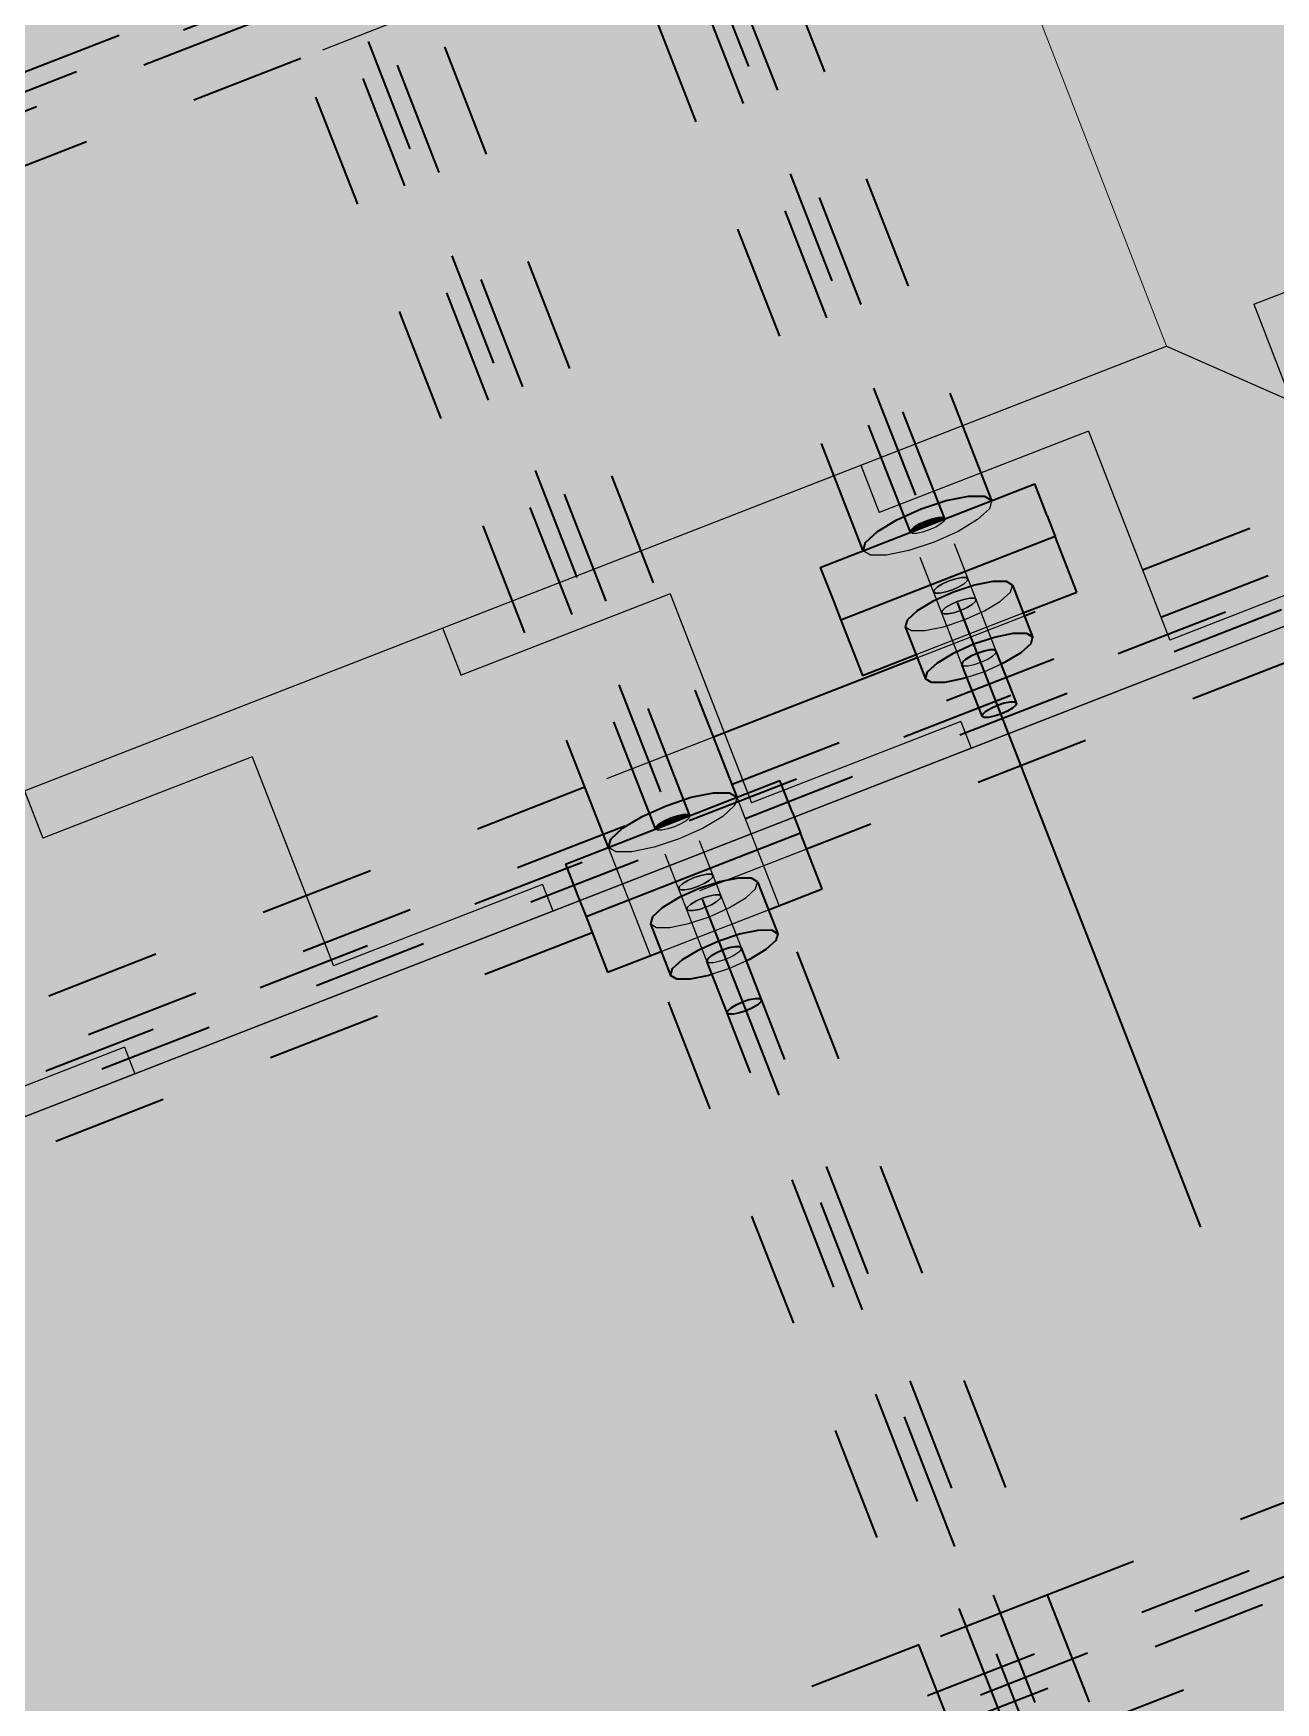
# Model space of a CAD drawing. Header units: metres. Extents: x 2688466 to 2688595, y 1221626 to 1221756.
# Drawn here: x 2688501.918 to 2688502.998, y 1221705.583 to 1221707.034 of the extents above; entities that cross this region are included whole.
import ezdxf

# ---------------------------------------------------------------- set-up
doc = ezdxf.new("R2010")
doc.units = ezdxf.units.M
doc.linetypes.add('AUSGEZOGEN', pattern=[0])
doc.linetypes.add('VERDECKT2_S2', pattern=[0.15, 0.1, -0.05])
for name, color, linetype, lineweight in [('Beton Ansicht', 7, 'AUSGEZOGEN', 35), ('Schnittbeschriftung', 7, 'AUSGEZOGEN', 50), ('Standard', 7, 'AUSGEZOGEN', 13)]:
    doc.layers.add(name, color=color, linetype=linetype, lineweight=lineweight)

msp = doc.modelspace()

# ---------------------------------------------------------------- hatches: boundary and pattern name
at = {"layer": 'Beton Ansicht', "linetype": 'AUSGEZOGEN', "lineweight": 13, "true_color": 0xc86432, "transparency": 33554687}
for points in [[(2688502.7994, 1221706.6143), (2688502.7885, 1221706.6421), (2688502.6022, 1221706.5695), (2688502.613, 1221706.5417)], [(2688502.613, 1221706.5417), (2688502.62, 1221706.5237), (2688502.8064, 1221706.5963), (2688502.7994, 1221706.6143)], [(2688502.62, 1221706.5237), (2688502.6388, 1221706.4754), (2688502.6854, 1221706.4936), (2688502.676, 1221706.5177), (2688502.6778, 1221706.5237), (2688502.6863, 1221706.5316), (2688502.7004, 1221706.5401), (2688502.7179, 1221706.5479), (2688502.7361, 1221706.5539), (2688502.7522, 1221706.5572), (2688502.7639, 1221706.5572), (2688502.7692, 1221706.554), (2688502.7786, 1221706.5299), (2688502.8252, 1221706.548), (2688502.8064, 1221706.5963)], [(2688502.5779, 1221706.3563), (2688502.5671, 1221706.3842), (2688502.3807, 1221706.3116), (2688502.3915, 1221706.2837)], [(2688502.3915, 1221706.2837), (2688502.3986, 1221706.2657), (2688502.5849, 1221706.3383), (2688502.5779, 1221706.3563)], [(2688502.3986, 1221706.2657), (2688502.4173, 1221706.2175), (2688502.4639, 1221706.2356), (2688502.4545, 1221706.2597), (2688502.4563, 1221706.2657), (2688502.4649, 1221706.2736), (2688502.479, 1221706.2821), (2688502.4964, 1221706.29), (2688502.5146, 1221706.296), (2688502.5308, 1221706.2993), (2688502.5424, 1221706.2993), (2688502.5477, 1221706.296), (2688502.5571, 1221706.2719), (2688502.6037, 1221706.2901), (2688502.5849, 1221706.3383)]]:
    msp.add_hatch(color=32, dxfattribs=at).paths.add_polyline_path(points)
at = {"layer": 'Beton Ansicht', "linetype": 'AUSGEZOGEN', "lineweight": 13, "transparency": 33554687}
for points in [[(2688502.7048, 1221706.6127), (2688502.6997, 1221706.6116), (2688502.7011, 1221706.608), (2688502.7059, 1221706.6099)], [(2688502.7086, 1221706.6127), (2688502.7048, 1221706.6127), (2688502.7059, 1221706.6099), (2688502.7091, 1221706.6112)], [(2688502.7103, 1221706.6116), (2688502.7086, 1221706.6127), (2688502.7091, 1221706.6112)], [(2688502.681, 1221706.6019), (2688502.6805, 1221706.6), (2688502.6816, 1221706.6005)], [(2688502.6838, 1221706.6044), (2688502.681, 1221706.6019), (2688502.6816, 1221706.6005), (2688502.6848, 1221706.6017)], [(2688502.6883, 1221706.6072), (2688502.6838, 1221706.6044), (2688502.6848, 1221706.6017), (2688502.6897, 1221706.6036)], [(2688502.6939, 1221706.6097), (2688502.6883, 1221706.6072), (2688502.6897, 1221706.6036), (2688502.6954, 1221706.6058)], [(2688502.6997, 1221706.6116), (2688502.6939, 1221706.6097), (2688502.6954, 1221706.6058), (2688502.7011, 1221706.608)], [(2688502.7536, 1221706.5089), (2688502.7698, 1221706.5122), (2688502.7522, 1221706.5572), (2688502.7361, 1221706.5539)], [(2688502.7698, 1221706.5122), (2688502.7814, 1221706.5122), (2688502.7639, 1221706.5572), (2688502.7522, 1221706.5572)], [(2688502.7814, 1221706.5122), (2688502.7867, 1221706.509), (2688502.7692, 1221706.554), (2688502.7639, 1221706.5572)], [(2688502.7039, 1221706.4865), (2688502.718, 1221706.495), (2688502.7004, 1221706.5401), (2688502.6863, 1221706.5316)], [(2688502.718, 1221706.495), (2688502.7354, 1221706.5029), (2688502.7179, 1221706.5479), (2688502.7004, 1221706.5401)], [(2688502.7354, 1221706.5029), (2688502.7536, 1221706.5089), (2688502.7361, 1221706.5539), (2688502.7179, 1221706.5479)], [(2688502.6953, 1221706.4787), (2688502.7039, 1221706.4865), (2688502.6863, 1221706.5316), (2688502.6778, 1221706.5237)], [(2688502.6935, 1221706.4727), (2688502.6953, 1221706.4787), (2688502.6778, 1221706.5237), (2688502.676, 1221706.5177)], [(2688502.7623, 1221706.4867), (2688502.7764, 1221706.4952), (2688502.785, 1221706.503), (2688502.7867, 1221706.509), (2688502.7814, 1221706.5122), (2688502.7698, 1221706.5122), (2688502.7536, 1221706.5089), (2688502.7354, 1221706.5029), (2688502.718, 1221706.495), (2688502.7039, 1221706.4865), (2688502.6953, 1221706.4787), (2688502.6935, 1221706.4727), (2688502.6989, 1221706.4695), (2688502.7105, 1221706.4695), (2688502.7266, 1221706.4728), (2688502.7296, 1221706.4738), (2688502.7252, 1221706.485), (2688502.7258, 1221706.487), (2688502.7285, 1221706.4895), (2688502.733, 1221706.4922), (2688502.7386, 1221706.4947), (2688502.7445, 1221706.4966), (2688502.7496, 1221706.4977), (2688502.7533, 1221706.4977), (2688502.755, 1221706.4967), (2688502.7594, 1221706.4854)], [(2688502.7562, 1221706.4497), (2688502.762, 1221706.4516), (2688502.7445, 1221706.4966), (2688502.7386, 1221706.4947)], [(2688502.762, 1221706.4516), (2688502.7671, 1221706.4527), (2688502.7496, 1221706.4977), (2688502.7445, 1221706.4966)], [(2688502.7671, 1221706.4527), (2688502.7709, 1221706.4527), (2688502.7533, 1221706.4977), (2688502.7496, 1221706.4977)], [(2688502.7709, 1221706.4527), (2688502.7726, 1221706.4517), (2688502.755, 1221706.4967), (2688502.7533, 1221706.4977)], [(2688502.7428, 1221706.44), (2688502.7433, 1221706.442), (2688502.7258, 1221706.487), (2688502.7252, 1221706.485)], [(2688502.7433, 1221706.442), (2688502.7461, 1221706.4445), (2688502.7285, 1221706.4895), (2688502.7258, 1221706.487)], [(2688502.7461, 1221706.4445), (2688502.7506, 1221706.4472), (2688502.733, 1221706.4922), (2688502.7285, 1221706.4895)], [(2688502.7506, 1221706.4472), (2688502.7562, 1221706.4497), (2688502.7386, 1221706.4947), (2688502.733, 1221706.4922)], [(2688502.7693, 1221706.4472), (2688502.772, 1221706.4497), (2688502.7726, 1221706.4517), (2688502.7709, 1221706.4527), (2688502.7671, 1221706.4527), (2688502.762, 1221706.4516), (2688502.7562, 1221706.4497), (2688502.7506, 1221706.4472), (2688502.7461, 1221706.4445), (2688502.7433, 1221706.442), (2688502.7428, 1221706.44), (2688502.7445, 1221706.439), (2688502.7482, 1221706.439), (2688502.7533, 1221706.4401), (2688502.7592, 1221706.442), (2688502.7648, 1221706.4445)], [(2688502.4724, 1221706.3517), (2688502.4668, 1221706.3492), (2688502.4682, 1221706.3456), (2688502.4739, 1221706.3479)], [(2688502.4782, 1221706.3536), (2688502.4724, 1221706.3517), (2688502.4739, 1221706.3479), (2688502.4796, 1221706.3501)], [(2688502.4834, 1221706.3547), (2688502.4782, 1221706.3536), (2688502.4796, 1221706.3501), (2688502.4844, 1221706.352)], [(2688502.4871, 1221706.3547), (2688502.4834, 1221706.3547), (2688502.4844, 1221706.352), (2688502.4877, 1221706.3532)], [(2688502.4888, 1221706.3537), (2688502.4871, 1221706.3547), (2688502.4877, 1221706.3532)], [(2688502.4595, 1221706.344), (2688502.459, 1221706.3421), (2688502.4601, 1221706.3425)], [(2688502.4623, 1221706.3465), (2688502.4595, 1221706.344), (2688502.4601, 1221706.3425), (2688502.4633, 1221706.3438)], [(2688502.4668, 1221706.3492), (2688502.4623, 1221706.3465), (2688502.4633, 1221706.3438), (2688502.4682, 1221706.3456)], [(2688502.514, 1221706.2449), (2688502.5321, 1221706.251), (2688502.5146, 1221706.296), (2688502.4964, 1221706.29)], [(2688502.5321, 1221706.251), (2688502.5483, 1221706.2542), (2688502.5308, 1221706.2993), (2688502.5146, 1221706.296)], [(2688502.5483, 1221706.2542), (2688502.5599, 1221706.2543), (2688502.5424, 1221706.2993), (2688502.5308, 1221706.2993)], [(2688502.5599, 1221706.2543), (2688502.5652, 1221706.251), (2688502.5477, 1221706.296), (2688502.5424, 1221706.2993)], [(2688502.4824, 1221706.2286), (2688502.4965, 1221706.2371), (2688502.479, 1221706.2821), (2688502.4649, 1221706.2736)], [(2688502.4965, 1221706.2371), (2688502.514, 1221706.2449), (2688502.4964, 1221706.29), (2688502.479, 1221706.2821)], [(2688502.4721, 1221706.2147), (2688502.4738, 1221706.2207), (2688502.4563, 1221706.2657), (2688502.4545, 1221706.2597)], [(2688502.4738, 1221706.2207), (2688502.4824, 1221706.2286), (2688502.4649, 1221706.2736), (2688502.4563, 1221706.2657)], [(2688502.5408, 1221706.2287), (2688502.5549, 1221706.2372), (2688502.5635, 1221706.245), (2688502.5652, 1221706.251), (2688502.5599, 1221706.2543), (2688502.5483, 1221706.2542), (2688502.5321, 1221706.251), (2688502.514, 1221706.2449), (2688502.4965, 1221706.2371), (2688502.4824, 1221706.2286), (2688502.4738, 1221706.2207), (2688502.4721, 1221706.2147), (2688502.4774, 1221706.2115), (2688502.489, 1221706.2115), (2688502.5052, 1221706.2148), (2688502.5081, 1221706.2158), (2688502.5037, 1221706.2271), (2688502.5043, 1221706.229), (2688502.507, 1221706.2315), (2688502.5116, 1221706.2342), (2688502.5172, 1221706.2367), (2688502.523, 1221706.2387), (2688502.5281, 1221706.2397), (2688502.5319, 1221706.2397), (2688502.5336, 1221706.2387), (2688502.538, 1221706.2274)], [(2688502.5291, 1221706.1892), (2688502.5347, 1221706.1917), (2688502.5172, 1221706.2367), (2688502.5116, 1221706.2342)], [(2688502.5347, 1221706.1917), (2688502.5405, 1221706.1937), (2688502.523, 1221706.2387), (2688502.5172, 1221706.2367)], [(2688502.5405, 1221706.1937), (2688502.5457, 1221706.1947), (2688502.5281, 1221706.2397), (2688502.523, 1221706.2387)], [(2688502.5457, 1221706.1947), (2688502.5494, 1221706.1947), (2688502.5319, 1221706.2397), (2688502.5281, 1221706.2397)], [(2688502.5494, 1221706.1947), (2688502.5511, 1221706.1937), (2688502.5336, 1221706.2387), (2688502.5319, 1221706.2397)], [(2688502.5213, 1221706.1821), (2688502.5218, 1221706.184), (2688502.5043, 1221706.229), (2688502.5037, 1221706.2271)], [(2688502.5218, 1221706.184), (2688502.5246, 1221706.1865), (2688502.507, 1221706.2315), (2688502.5043, 1221706.229)], [(2688502.5246, 1221706.1865), (2688502.5291, 1221706.1892), (2688502.5116, 1221706.2342), (2688502.507, 1221706.2315)], [(2688502.5478, 1221706.1893), (2688502.5505, 1221706.1918), (2688502.5511, 1221706.1937), (2688502.5494, 1221706.1947), (2688502.5457, 1221706.1947), (2688502.5405, 1221706.1937), (2688502.5347, 1221706.1917), (2688502.5291, 1221706.1892), (2688502.5246, 1221706.1865), (2688502.5218, 1221706.184), (2688502.5213, 1221706.1821), (2688502.523, 1221706.181), (2688502.5267, 1221706.1811), (2688502.5319, 1221706.1821), (2688502.5377, 1221706.184), (2688502.5433, 1221706.1865)]]:
    msp.add_hatch(color=5, dxfattribs=at).paths.add_polyline_path(points)
at = {"layer": 'Standard', "linetype": 'AUSGEZOGEN', "lineweight": 13, "transparency": 33554559}
h = msp.add_hatch(color=7, dxfattribs=at)
h.set_gradient(color1=(199, 199, 199), color2=(199, 199, 199), one_color=1)
h.paths.add_polyline_path([(2688498.9716, 1221702.9406), (2688501.4559, 1221703.9081), (2688500.6814, 1221705.8966), (2688502.9031, 1221706.7619), (2688501.5163, 1221710.3384), (2688496.8051, 1221708.5036)], flags=0)
h = msp.add_hatch(color=7, dxfattribs=at)
h.set_gradient(color1=(140, 255, 140), color2=(140, 255, 140), one_color=1)
h.paths.add_polyline_path([(2688502.9031, 1221706.7619), (2688503.2446, 1221706.6115), (2688503.9207, 1221704.868), (2688504.283, 1221705.0092), (2688502.4685, 1221709.6683), (2688501.5163, 1221710.3383)], flags=0)
at = {"layer": 'Standard', "linetype": 'AUSGEZOGEN', "lineweight": 25, "transparency": 33554687}
h = msp.add_hatch(dxfattribs=at)
h.set_pattern_fill('MUSTER', scale=0.4875, angle=291.19, style=0, pattern_type=2)
h.set_pattern_definition([(291.19, (2688529.3055, 1221730.59835), (0.630751, -0.278326), [0.4875, -0.4875]), (21.19, (2688529.3055, 1221730.59835), (0.278326, 0.630751), [0.4875, -0.4875])])
h.paths.add_polyline_path([(2688504.283, 1221705.0092), (2688502.4685, 1221709.6683), (2688501.5163, 1221710.3383), (2688502.9031, 1221706.7619), (2688503.2446, 1221706.6115), (2688503.9209, 1221704.8681)], flags=0)
at = {"layer": 'Standard', "linetype": 'AUSGEZOGEN', "lineweight": 13, "transparency": 33554559}
h = msp.add_hatch(color=7, dxfattribs=at)
h.set_gradient(color1=(140, 255, 140), color2=(140, 255, 140), one_color=1)
h.paths.add_polyline_path([(2688500.6814, 1221705.8966), (2688501.0233, 1221705.7464), (2688503.2446, 1221706.6115), (2688502.9031, 1221706.7619)], flags=0)
at = {"layer": 'Standard', "linetype": 'AUSGEZOGEN', "lineweight": 25, "transparency": 33554687}
h = msp.add_hatch(dxfattribs=at)
h.set_pattern_fill('MUSTER', scale=0.195, angle=201.28, style=0, pattern_type=2)
h.set_pattern_definition([(201.28, (2688527.82213, 1221730.65005), (-0.1109339, -0.2524751), [0.195, -0.195]), (291.28, (2688527.82213, 1221730.65005), (0.2524751, -0.1109339), [0.195, -0.195])])
h.paths.add_polyline_path([(2688501.0233, 1221705.7464), (2688503.2446, 1221706.6115), (2688502.9031, 1221706.7619), (2688500.6814, 1221705.8966)], flags=0)
at = {"layer": 'Standard', "linetype": 'AUSGEZOGEN', "lineweight": 13, "transparency": 33554559}
h = msp.add_hatch(color=7, dxfattribs=at)
h.set_gradient(color1=(199, 199, 199), color2=(199, 199, 199), one_color=1)
h.paths.add_polyline_path([(2688501.7019, 1221704.0039), (2688503.9209, 1221704.8681), (2688503.2446, 1221706.6115), (2688501.0233, 1221705.7464)], flags=0)

# ---------------------------------------------------------------- linework, layer by layer
at = {"layer": 'Beton Ansicht', "linetype": 'VERDECKT2_S2', "lineweight": 35, "transparency": 33554687}
for p, q in [((2688502.7577, 1221706.4458), (2688501.2876, 1221710.2206)), ((2688502.7103, 1221706.6116), (2688501.3081, 1221710.2119)), ((2688502.6805, 1221706.6), (2688501.2783, 1221710.2003)), ((2688502.5362, 1221706.1879), (2688501.0661, 1221709.9626)), ((2688502.4888, 1221706.3537), (2688501.0866, 1221709.954)), ((2688502.459, 1221706.3421), (2688501.0568, 1221709.9424)), ((2688502.7513, 1221706.6276), (2688502.2519, 1221707.9098)), ((2688502.6395, 1221706.584), (2688502.1401, 1221707.8662)), ((2688502.5298, 1221706.3696), (2688501.9724, 1221707.8009)), ((2688502.418, 1221706.3261), (2688501.8605, 1221707.7574)), ((2688503.0739, 1221707.4358), (2688496.6887, 1221704.949)), ((2688503.0394, 1221707.4052), (2688496.7225, 1221704.945)), ((2688502.9247, 1221707.3948), (2688496.7109, 1221704.9748)), ((2688502.1509, 1221707.0119), (2688501.5172, 1221706.7651)), ((2688503.5133, 1221706.7484), (2688496.886, 1221704.1674)), ((2688503.3481, 1221706.7484), (2688502.7797, 1221706.5271)), ((2688503.3641, 1221706.7074), (2688496.9082, 1221704.1931)), ((2688503.3757, 1221706.6776), (2688496.9198, 1221704.1633)), ((2688503.3917, 1221706.6366), (2688502.5903, 1221706.3245)), ((2688502.3976, 1221706.3783), (2688501.764, 1221706.1315)), ((2688502.9812, 1221705.2104), (2688502.5664, 1221706.2755)), ((2688502.4039, 1221706.2519), (2688501.8076, 1221706.0197)), ((2688502.8694, 1221705.1669), (2688502.4546, 1221706.232)), ((2688503.2245, 1221704.4645), (2688502.5511, 1221706.1937)), ((2688503.1947, 1221704.4529), (2688502.5213, 1221706.1821)), ((2688502.7115, 1221705.7378), (2688502.5362, 1221706.1879)), ((2688503.9066, 1221706.0602), (2688501.393, 1221705.0812)), ((2688503.9527, 1221706.061), (2688501.8023, 1221705.2235)), ((2688503.9182, 1221706.0304), (2688501.4046, 1221705.0514)), ((2688503.4334, 1221705.9231), (2688502.7998, 1221705.6764)), ((2688503.477, 1221705.8113), (2688502.8433, 1221705.5645)), ((2688503.2272, 1221704.4137), (2688502.7115, 1221705.7378)), ((2688502.7998, 1221705.6764), (2688502.688, 1221705.6328)), ((2688502.688, 1221705.6328), (2688502.0543, 1221705.386))]:
    msp.add_line(p, q, dxfattribs=at)
at = {"layer": 'Beton Ansicht', "linetype": 'VERDECKT2_S2', "lineweight": 25, "transparency": 33554687}
for p, q in [((2688502.2627, 1221707.0555), (2688502.1509, 1221707.0119)), ((2688502.7513, 1221706.6276), (2688502.7492, 1221706.6204)), ((2688502.7492, 1221706.6204), (2688502.7389, 1221706.611)), ((2688502.6822, 1221706.599), (2688502.6805, 1221706.6)), ((2688502.7252, 1221706.485), (2688502.6805, 1221706.6)), ((2688502.6859, 1221706.599), (2688502.6822, 1221706.599)), ((2688502.691, 1221706.6), (2688502.6859, 1221706.599)), ((2688502.6969, 1221706.602), (2688502.691, 1221706.6)), ((2688502.7025, 1221706.6045), (2688502.6969, 1221706.602)), ((2688502.722, 1221706.6008), (2688502.701, 1221706.5914)), ((2688502.707, 1221706.6072), (2688502.7025, 1221706.6045)), ((2688502.7097, 1221706.6097), (2688502.707, 1221706.6072)), ((2688502.7103, 1221706.6116), (2688502.7097, 1221706.6097)), ((2688502.755, 1221706.4967), (2688502.7103, 1221706.6116)), ((2688502.7389, 1221706.611), (2688502.722, 1221706.6008)), ((2688502.6459, 1221706.5802), (2688502.6395, 1221706.584)), ((2688502.6792, 1221706.5841), (2688502.6598, 1221706.5802)), ((2688502.701, 1221706.5914), (2688502.6792, 1221706.5841)), ((2688502.6598, 1221706.5802), (2688502.6459, 1221706.5802)), ((2688502.7085, 1221706.5552), (2688502.704, 1221706.5525)), ((2688502.704, 1221706.5525), (2688502.7085, 1221706.5552)), ((2688502.7141, 1221706.5577), (2688502.7085, 1221706.5552)), ((2688502.7085, 1221706.5552), (2688502.7141, 1221706.5577)), ((2688502.7199, 1221706.5596), (2688502.7141, 1221706.5577)), ((2688502.7141, 1221706.5577), (2688502.7199, 1221706.5596)), ((2688502.7251, 1221706.5607), (2688502.7199, 1221706.5596)), ((2688502.7199, 1221706.5596), (2688502.7251, 1221706.5607)), ((2688502.7227, 1221706.5525), (2688502.7272, 1221706.5552)), ((2688502.7272, 1221706.5552), (2688502.7227, 1221706.5525)), ((2688502.7288, 1221706.5607), (2688502.7251, 1221706.5607)), ((2688502.7251, 1221706.5607), (2688502.7288, 1221706.5607)), ((2688502.7272, 1221706.5552), (2688502.7299, 1221706.5577)), ((2688502.7299, 1221706.5577), (2688502.7272, 1221706.5552)), ((2688502.7305, 1221706.5597), (2688502.7288, 1221706.5607)), ((2688502.7288, 1221706.5607), (2688502.7305, 1221706.5597)), ((2688502.7299, 1221706.5577), (2688502.7305, 1221706.5597)), ((2688502.7305, 1221706.5597), (2688502.7299, 1221706.5577)), ((2688502.7013, 1221706.55), (2688502.7007, 1221706.5481)), ((2688502.7007, 1221706.5481), (2688502.7013, 1221706.55)), ((2688502.7007, 1221706.5481), (2688502.7024, 1221706.547)), ((2688502.7024, 1221706.547), (2688502.7007, 1221706.5481)), ((2688502.704, 1221706.5525), (2688502.7013, 1221706.55)), ((2688502.7013, 1221706.55), (2688502.704, 1221706.5525)), ((2688502.7024, 1221706.547), (2688502.7061, 1221706.547)), ((2688502.7061, 1221706.547), (2688502.7024, 1221706.547)), ((2688502.7061, 1221706.547), (2688502.7113, 1221706.5481)), ((2688502.7113, 1221706.5481), (2688502.7061, 1221706.547)), ((2688502.7113, 1221706.5481), (2688502.7171, 1221706.55)), ((2688502.7171, 1221706.55), (2688502.7113, 1221706.5481)), ((2688502.7171, 1221706.55), (2688502.7227, 1221706.5525)), ((2688502.7227, 1221706.5525), (2688502.7171, 1221706.55)), ((2688502.7211, 1221706.5397), (2688502.7269, 1221706.5416)), ((2688502.7269, 1221706.5416), (2688502.7211, 1221706.5397)), ((2688502.7269, 1221706.5416), (2688502.7321, 1221706.5427)), ((2688502.7321, 1221706.5427), (2688502.7269, 1221706.5416)), ((2688502.7321, 1221706.5427), (2688502.7358, 1221706.5427)), ((2688502.7358, 1221706.5427), (2688502.7321, 1221706.5427)), ((2688502.7358, 1221706.5427), (2688502.7375, 1221706.5417)), ((2688502.7375, 1221706.5417), (2688502.7358, 1221706.5427)), ((2688502.7375, 1221706.5417), (2688502.737, 1221706.5397)), ((2688502.737, 1221706.5397), (2688502.7375, 1221706.5417)), ((2688502.7448, 1221706.5317), (2688502.7589, 1221706.5402)), ((2688502.7589, 1221706.5402), (2688502.7675, 1221706.548)), ((2688502.7675, 1221706.548), (2688502.7692, 1221706.554)), ((2688502.6854, 1221706.4936), (2688502.7786, 1221706.5299)), ((2688502.7797, 1221706.5271), (2688502.6865, 1221706.4908)), ((2688502.7077, 1221706.5301), (2688502.7083, 1221706.532)), ((2688502.7083, 1221706.532), (2688502.7077, 1221706.5301)), ((2688502.7094, 1221706.529), (2688502.7077, 1221706.5301)), ((2688502.7077, 1221706.5301), (2688502.7094, 1221706.529)), ((2688502.7083, 1221706.532), (2688502.711, 1221706.5345)), ((2688502.711, 1221706.5345), (2688502.7083, 1221706.532)), ((2688502.7131, 1221706.529), (2688502.7094, 1221706.529)), ((2688502.7094, 1221706.529), (2688502.7131, 1221706.529)), ((2688502.711, 1221706.5345), (2688502.7155, 1221706.5372)), ((2688502.7155, 1221706.5372), (2688502.711, 1221706.5345)), ((2688502.7183, 1221706.5301), (2688502.7131, 1221706.529)), ((2688502.7131, 1221706.529), (2688502.7183, 1221706.5301)), ((2688502.7155, 1221706.5372), (2688502.7211, 1221706.5397)), ((2688502.7211, 1221706.5397), (2688502.7155, 1221706.5372)), ((2688502.7241, 1221706.532), (2688502.7183, 1221706.5301)), ((2688502.7183, 1221706.5301), (2688502.7241, 1221706.532)), ((2688502.7297, 1221706.5345), (2688502.7241, 1221706.532)), ((2688502.7241, 1221706.532), (2688502.7297, 1221706.5345)), ((2688502.7273, 1221706.5238), (2688502.7448, 1221706.5317)), ((2688502.7342, 1221706.5372), (2688502.7297, 1221706.5345)), ((2688502.7297, 1221706.5345), (2688502.7342, 1221706.5372)), ((2688502.737, 1221706.5397), (2688502.7342, 1221706.5372)), ((2688502.7342, 1221706.5372), (2688502.737, 1221706.5397)), ((2688502.676, 1221706.5177), (2688502.6814, 1221706.5145)), ((2688502.6814, 1221706.5145), (2688502.693, 1221706.5145)), ((2688502.693, 1221706.5145), (2688502.7091, 1221706.5178)), ((2688502.7091, 1221706.5178), (2688502.7273, 1221706.5238)), ((2688502.7545, 1221706.4947), (2688502.755, 1221706.4967)), ((2688502.7252, 1221706.485), (2688502.7269, 1221706.484)), ((2688502.7269, 1221706.484), (2688502.7307, 1221706.484)), ((2688502.7307, 1221706.484), (2688502.7358, 1221706.4851)), ((2688502.7358, 1221706.4851), (2688502.7416, 1221706.487)), ((2688502.7416, 1221706.487), (2688502.7472, 1221706.4895)), ((2688502.7594, 1221706.4854), (2688502.7448, 1221706.4788)), ((2688502.7472, 1221706.4895), (2688502.7517, 1221706.4922)), ((2688502.7517, 1221706.4922), (2688502.7545, 1221706.4947)), ((2688502.7448, 1221706.4788), (2688502.7296, 1221706.4738)), ((2688502.5095, 1221706.4218), (2688502.3976, 1221706.3783)), ((2688502.5298, 1221706.3696), (2688502.5277, 1221706.3624)), ((2688502.5664, 1221706.2755), (2688502.5298, 1221706.3696)), ((2688502.4882, 1221706.3517), (2688502.4855, 1221706.3492)), ((2688502.4888, 1221706.3537), (2688502.4882, 1221706.3517)), ((2688502.5336, 1221706.2387), (2688502.4888, 1221706.3537)), ((2688502.5174, 1221706.353), (2688502.5005, 1221706.3428)), ((2688502.5277, 1221706.3624), (2688502.5174, 1221706.353)), ((2688502.4607, 1221706.341), (2688502.459, 1221706.3421)), ((2688502.5037, 1221706.2271), (2688502.459, 1221706.3421)), ((2688502.4644, 1221706.341), (2688502.4607, 1221706.341)), ((2688502.4696, 1221706.3421), (2688502.4644, 1221706.341)), ((2688502.4754, 1221706.344), (2688502.4696, 1221706.3421)), ((2688502.481, 1221706.3465), (2688502.4754, 1221706.344)), ((2688502.5005, 1221706.3428), (2688502.4795, 1221706.3334)), ((2688502.4855, 1221706.3492), (2688502.481, 1221706.3465)), ((2688502.5903, 1221706.3245), (2688502.4039, 1221706.2519)), ((2688502.4244, 1221706.3222), (2688502.418, 1221706.3261)), ((2688502.4546, 1221706.232), (2688502.418, 1221706.3261)), ((2688502.4577, 1221706.3262), (2688502.4383, 1221706.3222)), ((2688502.4795, 1221706.3334), (2688502.4577, 1221706.3262)), ((2688502.4383, 1221706.3222), (2688502.4244, 1221706.3222)), ((2688502.4825, 1221706.2945), (2688502.4798, 1221706.292)), ((2688502.4798, 1221706.292), (2688502.4825, 1221706.2945)), ((2688502.487, 1221706.2972), (2688502.4825, 1221706.2945)), ((2688502.4825, 1221706.2945), (2688502.487, 1221706.2972)), ((2688502.4926, 1221706.2998), (2688502.487, 1221706.2972)), ((2688502.487, 1221706.2972), (2688502.4926, 1221706.2998)), ((2688502.4984, 1221706.3017), (2688502.4926, 1221706.2998)), ((2688502.4926, 1221706.2998), (2688502.4984, 1221706.3017)), ((2688502.4956, 1221706.292), (2688502.5012, 1221706.2946)), ((2688502.5012, 1221706.2946), (2688502.4956, 1221706.292)), ((2688502.5036, 1221706.3027), (2688502.4984, 1221706.3017)), ((2688502.4984, 1221706.3017), (2688502.5036, 1221706.3027)), ((2688502.5012, 1221706.2946), (2688502.5057, 1221706.2973)), ((2688502.5057, 1221706.2973), (2688502.5012, 1221706.2946)), ((2688502.5073, 1221706.3027), (2688502.5036, 1221706.3027)), ((2688502.5036, 1221706.3027), (2688502.5073, 1221706.3027)), ((2688502.5057, 1221706.2973), (2688502.5085, 1221706.2998)), ((2688502.5085, 1221706.2998), (2688502.5057, 1221706.2973)), ((2688502.509, 1221706.3017), (2688502.5073, 1221706.3027)), ((2688502.5073, 1221706.3027), (2688502.509, 1221706.3017)), ((2688502.5085, 1221706.2998), (2688502.509, 1221706.3017)), ((2688502.509, 1221706.3017), (2688502.5085, 1221706.2998)), ((2688502.546, 1221706.29), (2688502.5477, 1221706.296)), ((2688502.4798, 1221706.292), (2688502.4792, 1221706.2901)), ((2688502.4792, 1221706.2901), (2688502.4798, 1221706.292)), ((2688502.4792, 1221706.2901), (2688502.4809, 1221706.2891)), ((2688502.4809, 1221706.2891), (2688502.4792, 1221706.2901)), ((2688502.4809, 1221706.2891), (2688502.4846, 1221706.2891)), ((2688502.4846, 1221706.2891), (2688502.4809, 1221706.2891)), ((2688502.4846, 1221706.2891), (2688502.4898, 1221706.2901)), ((2688502.4898, 1221706.2901), (2688502.4846, 1221706.2891)), ((2688502.4895, 1221706.2765), (2688502.494, 1221706.2792)), ((2688502.494, 1221706.2792), (2688502.4895, 1221706.2765)), ((2688502.4898, 1221706.2901), (2688502.4956, 1221706.292)), ((2688502.4956, 1221706.292), (2688502.4898, 1221706.2901)), ((2688502.494, 1221706.2792), (2688502.4996, 1221706.2818)), ((2688502.4996, 1221706.2818), (2688502.494, 1221706.2792)), ((2688502.4996, 1221706.2818), (2688502.5054, 1221706.2837)), ((2688502.5054, 1221706.2837), (2688502.4996, 1221706.2818)), ((2688502.5054, 1221706.2837), (2688502.5106, 1221706.2847)), ((2688502.5106, 1221706.2847), (2688502.5054, 1221706.2837)), ((2688502.5127, 1221706.2793), (2688502.5082, 1221706.2765)), ((2688502.5082, 1221706.2765), (2688502.5127, 1221706.2793)), ((2688502.5106, 1221706.2847), (2688502.5143, 1221706.2847)), ((2688502.5143, 1221706.2847), (2688502.5106, 1221706.2847)), ((2688502.5155, 1221706.2818), (2688502.5127, 1221706.2793)), ((2688502.5127, 1221706.2793), (2688502.5155, 1221706.2818)), ((2688502.5143, 1221706.2847), (2688502.516, 1221706.2837)), ((2688502.516, 1221706.2837), (2688502.5143, 1221706.2847)), ((2688502.516, 1221706.2837), (2688502.5155, 1221706.2818)), ((2688502.5155, 1221706.2818), (2688502.516, 1221706.2837)), ((2688502.5233, 1221706.2737), (2688502.5374, 1221706.2822)), ((2688502.5374, 1221706.2822), (2688502.546, 1221706.29)), ((2688502.4639, 1221706.2356), (2688502.5571, 1221706.2719)), ((2688502.4862, 1221706.2721), (2688502.4868, 1221706.274)), ((2688502.4868, 1221706.274), (2688502.4862, 1221706.2721)), ((2688502.4879, 1221706.2711), (2688502.4862, 1221706.2721)), ((2688502.4862, 1221706.2721), (2688502.4879, 1221706.2711)), ((2688502.4868, 1221706.274), (2688502.4895, 1221706.2765)), ((2688502.4895, 1221706.2765), (2688502.4868, 1221706.274)), ((2688502.4876, 1221706.2598), (2688502.5058, 1221706.2658)), ((2688502.4916, 1221706.2711), (2688502.4879, 1221706.2711)), ((2688502.4879, 1221706.2711), (2688502.4916, 1221706.2711)), ((2688502.4968, 1221706.2721), (2688502.4916, 1221706.2711)), ((2688502.4916, 1221706.2711), (2688502.4968, 1221706.2721)), ((2688502.5026, 1221706.274), (2688502.4968, 1221706.2721)), ((2688502.4968, 1221706.2721), (2688502.5026, 1221706.274)), ((2688502.5082, 1221706.2765), (2688502.5026, 1221706.274)), ((2688502.5026, 1221706.274), (2688502.5082, 1221706.2765)), ((2688502.5058, 1221706.2658), (2688502.5233, 1221706.2737)), ((2688502.4545, 1221706.2597), (2688502.4599, 1221706.2565)), ((2688502.4599, 1221706.2565), (2688502.4715, 1221706.2565)), ((2688502.4715, 1221706.2565), (2688502.4876, 1221706.2598)), ((2688502.5303, 1221706.2343), (2688502.533, 1221706.2368)), ((2688502.533, 1221706.2368), (2688502.5336, 1221706.2387)), ((2688502.5037, 1221706.2271), (2688502.5055, 1221706.226)), ((2688502.5055, 1221706.226), (2688502.5092, 1221706.2261)), ((2688502.5234, 1221706.2208), (2688502.5081, 1221706.2158)), ((2688502.5092, 1221706.2261), (2688502.5143, 1221706.2271)), ((2688502.5143, 1221706.2271), (2688502.5202, 1221706.229)), ((2688502.5202, 1221706.229), (2688502.5257, 1221706.2315)), ((2688502.538, 1221706.2274), (2688502.5234, 1221706.2208)), ((2688502.5257, 1221706.2315), (2688502.5303, 1221706.2343))]:
    msp.add_line(p, q, dxfattribs=at)
at = {"layer": 'Beton Ansicht', "linetype": 'AUSGEZOGEN', "lineweight": 35, "transparency": 33554687}
for p, q in [((2688502.6022, 1221706.5695), (2688502.7885, 1221706.6421)), ((2688502.7994, 1221706.6143), (2688502.7885, 1221706.6421)), ((2688502.6897, 1221706.6203), (2688502.7116, 1221706.6275)), ((2688502.7116, 1221706.6275), (2688502.7309, 1221706.6315)), ((2688502.7309, 1221706.6315), (2688502.7449, 1221706.6315)), ((2688502.7449, 1221706.6315), (2688502.7513, 1221706.6276)), ((2688502.6688, 1221706.6109), (2688502.6897, 1221706.6203)), ((2688502.6997, 1221706.6116), (2688502.7048, 1221706.6127)), ((2688502.7048, 1221706.6127), (2688502.7086, 1221706.6127)), ((2688502.7086, 1221706.6127), (2688502.7103, 1221706.6116)), ((2688502.7994, 1221706.6143), (2688502.8064, 1221706.5963)), ((2688502.6416, 1221706.5912), (2688502.6518, 1221706.6007)), ((2688502.6518, 1221706.6007), (2688502.6688, 1221706.6109)), ((2688502.6805, 1221706.6), (2688502.681, 1221706.6019)), ((2688502.681, 1221706.6019), (2688502.6838, 1221706.6044)), ((2688502.6838, 1221706.6044), (2688502.6883, 1221706.6072)), ((2688502.6883, 1221706.6072), (2688502.6939, 1221706.6097)), ((2688502.6939, 1221706.6097), (2688502.6997, 1221706.6116)), ((2688502.8064, 1221706.5963), (2688502.62, 1221706.5237)), ((2688502.6395, 1221706.584), (2688502.6416, 1221706.5912)), ((2688502.8252, 1221706.548), (2688502.8064, 1221706.5963)), ((2688502.6022, 1221706.5695), (2688502.613, 1221706.5417)), ((2688502.7522, 1221706.5572), (2688502.7361, 1221706.5539)), ((2688502.7639, 1221706.5572), (2688502.7522, 1221706.5572)), ((2688502.7692, 1221706.554), (2688502.7639, 1221706.5572)), ((2688502.613, 1221706.5417), (2688502.62, 1221706.5237)), ((2688502.7004, 1221706.5401), (2688502.6863, 1221706.5316)), ((2688502.7179, 1221706.5479), (2688502.7004, 1221706.5401)), ((2688502.7361, 1221706.5539), (2688502.7179, 1221706.5479)), ((2688502.7692, 1221706.554), (2688502.7867, 1221706.509)), ((2688502.7786, 1221706.5299), (2688502.8252, 1221706.548)), ((2688502.6863, 1221706.5316), (2688502.6778, 1221706.5237)), ((2688502.62, 1221706.5237), (2688502.6388, 1221706.4754)), ((2688502.6778, 1221706.5237), (2688502.676, 1221706.5177)), ((2688502.676, 1221706.5177), (2688502.6935, 1221706.4727)), ((2688502.7536, 1221706.5089), (2688502.7698, 1221706.5122)), ((2688502.7698, 1221706.5122), (2688502.7814, 1221706.5122)), ((2688502.7814, 1221706.5122), (2688502.7867, 1221706.509)), ((2688502.718, 1221706.495), (2688502.7354, 1221706.5029)), ((2688502.7354, 1221706.5029), (2688502.7536, 1221706.5089)), ((2688502.7445, 1221706.4966), (2688502.7386, 1221706.4947)), ((2688502.7496, 1221706.4977), (2688502.7445, 1221706.4966)), ((2688502.7533, 1221706.4977), (2688502.7496, 1221706.4977)), ((2688502.755, 1221706.4967), (2688502.7533, 1221706.4977)), ((2688502.7726, 1221706.4517), (2688502.755, 1221706.4967)), ((2688502.785, 1221706.503), (2688502.7764, 1221706.4952)), ((2688502.7867, 1221706.509), (2688502.785, 1221706.503)), ((2688502.6865, 1221706.4908), (2688502.5095, 1221706.4218)), ((2688502.6388, 1221706.4754), (2688502.6854, 1221706.4936)), ((2688502.6953, 1221706.4787), (2688502.7039, 1221706.4865)), ((2688502.7039, 1221706.4865), (2688502.718, 1221706.495)), ((2688502.7258, 1221706.487), (2688502.7252, 1221706.485)), ((2688502.7428, 1221706.44), (2688502.7252, 1221706.485)), ((2688502.7285, 1221706.4895), (2688502.7258, 1221706.487)), ((2688502.733, 1221706.4922), (2688502.7285, 1221706.4895)), ((2688502.7386, 1221706.4947), (2688502.733, 1221706.4922)), ((2688502.7623, 1221706.4867), (2688502.7594, 1221706.4854)), ((2688502.7764, 1221706.4952), (2688502.7623, 1221706.4867)), ((2688502.6935, 1221706.4727), (2688502.6953, 1221706.4787)), ((2688502.6989, 1221706.4695), (2688502.6935, 1221706.4727)), ((2688502.7105, 1221706.4695), (2688502.6989, 1221706.4695)), ((2688502.7266, 1221706.4728), (2688502.7105, 1221706.4695)), ((2688502.7296, 1221706.4738), (2688502.7266, 1221706.4728)), ((2688502.7428, 1221706.44), (2688502.7433, 1221706.442)), ((2688502.7445, 1221706.439), (2688502.7428, 1221706.44)), ((2688502.7433, 1221706.442), (2688502.7461, 1221706.4445)), ((2688502.7482, 1221706.439), (2688502.7445, 1221706.439)), ((2688502.7461, 1221706.4445), (2688502.7506, 1221706.4472)), ((2688502.7533, 1221706.4401), (2688502.7482, 1221706.439)), ((2688502.7506, 1221706.4472), (2688502.7562, 1221706.4497)), ((2688502.7592, 1221706.442), (2688502.7533, 1221706.4401)), ((2688502.7562, 1221706.4497), (2688502.762, 1221706.4516)), ((2688502.9329, 1221705.9958), (2688502.7577, 1221706.4458)), ((2688502.7648, 1221706.4445), (2688502.7592, 1221706.442)), ((2688502.762, 1221706.4516), (2688502.7671, 1221706.4527)), ((2688502.7693, 1221706.4472), (2688502.7648, 1221706.4445)), ((2688502.7671, 1221706.4527), (2688502.7709, 1221706.4527)), ((2688502.772, 1221706.4497), (2688502.7693, 1221706.4472)), ((2688502.7709, 1221706.4527), (2688502.7726, 1221706.4517)), ((2688502.7726, 1221706.4517), (2688502.772, 1221706.4497)), ((2688502.3807, 1221706.3116), (2688502.5671, 1221706.3842)), ((2688502.5779, 1221706.3563), (2688502.5671, 1221706.3842)), ((2688502.4682, 1221706.3623), (2688502.4901, 1221706.3696)), ((2688502.4901, 1221706.3696), (2688502.5094, 1221706.3735)), ((2688502.5094, 1221706.3735), (2688502.5234, 1221706.3735)), ((2688502.5234, 1221706.3735), (2688502.5298, 1221706.3696)), ((2688502.4304, 1221706.3427), (2688502.4473, 1221706.3529)), ((2688502.4473, 1221706.3529), (2688502.4682, 1221706.3623)), ((2688502.4668, 1221706.3492), (2688502.4724, 1221706.3517)), ((2688502.4724, 1221706.3517), (2688502.4782, 1221706.3536)), ((2688502.4782, 1221706.3536), (2688502.4834, 1221706.3547)), ((2688502.4834, 1221706.3547), (2688502.4871, 1221706.3547)), ((2688502.4871, 1221706.3547), (2688502.4888, 1221706.3537)), ((2688502.5779, 1221706.3563), (2688502.5849, 1221706.3383)), ((2688502.5849, 1221706.3383), (2688502.3986, 1221706.2657)), ((2688502.4201, 1221706.3333), (2688502.4304, 1221706.3427)), ((2688502.459, 1221706.3421), (2688502.4595, 1221706.344)), ((2688502.4595, 1221706.344), (2688502.4623, 1221706.3465)), ((2688502.4623, 1221706.3465), (2688502.4668, 1221706.3492)), ((2688502.6037, 1221706.2901), (2688502.5849, 1221706.3383)), ((2688502.418, 1221706.3261), (2688502.4201, 1221706.3333)), ((2688502.3807, 1221706.3116), (2688502.3915, 1221706.2837)), ((2688502.5146, 1221706.296), (2688502.4964, 1221706.29)), ((2688502.5308, 1221706.2993), (2688502.5146, 1221706.296)), ((2688502.5424, 1221706.2993), (2688502.5308, 1221706.2993)), ((2688502.5477, 1221706.296), (2688502.5424, 1221706.2993)), ((2688502.5477, 1221706.296), (2688502.5652, 1221706.251)), ((2688502.3915, 1221706.2837), (2688502.3986, 1221706.2657)), ((2688502.479, 1221706.2821), (2688502.4649, 1221706.2736)), ((2688502.4964, 1221706.29), (2688502.479, 1221706.2821)), ((2688502.5571, 1221706.2719), (2688502.6037, 1221706.2901)), ((2688502.3986, 1221706.2657), (2688502.4173, 1221706.2175)), ((2688502.4563, 1221706.2657), (2688502.4545, 1221706.2597)), ((2688502.4649, 1221706.2736), (2688502.4563, 1221706.2657)), ((2688502.4545, 1221706.2597), (2688502.4721, 1221706.2147)), ((2688502.514, 1221706.2449), (2688502.5321, 1221706.251)), ((2688502.5321, 1221706.251), (2688502.5483, 1221706.2542)), ((2688502.5483, 1221706.2542), (2688502.5599, 1221706.2543)), ((2688502.5599, 1221706.2543), (2688502.5652, 1221706.251)), ((2688502.5652, 1221706.251), (2688502.5635, 1221706.245)), ((2688502.4173, 1221706.2175), (2688502.4639, 1221706.2356)), ((2688502.4824, 1221706.2286), (2688502.4965, 1221706.2371)), ((2688502.4965, 1221706.2371), (2688502.514, 1221706.2449)), ((2688502.5172, 1221706.2367), (2688502.5116, 1221706.2342)), ((2688502.523, 1221706.2387), (2688502.5172, 1221706.2367)), ((2688502.5281, 1221706.2397), (2688502.523, 1221706.2387)), ((2688502.5319, 1221706.2397), (2688502.5281, 1221706.2397)), ((2688502.5336, 1221706.2387), (2688502.5319, 1221706.2397)), ((2688502.5511, 1221706.1937), (2688502.5336, 1221706.2387)), ((2688502.5549, 1221706.2372), (2688502.5408, 1221706.2287)), ((2688502.5635, 1221706.245), (2688502.5549, 1221706.2372)), ((2688502.4738, 1221706.2207), (2688502.4824, 1221706.2286)), ((2688502.5043, 1221706.229), (2688502.5037, 1221706.2271)), ((2688502.5213, 1221706.1821), (2688502.5037, 1221706.2271)), ((2688502.507, 1221706.2315), (2688502.5043, 1221706.229)), ((2688502.5116, 1221706.2342), (2688502.507, 1221706.2315)), ((2688502.5408, 1221706.2287), (2688502.538, 1221706.2274)), ((2688502.4721, 1221706.2147), (2688502.4738, 1221706.2207)), ((2688502.4774, 1221706.2115), (2688502.4721, 1221706.2147)), ((2688502.489, 1221706.2115), (2688502.4774, 1221706.2115)), ((2688502.5052, 1221706.2148), (2688502.489, 1221706.2115)), ((2688502.5081, 1221706.2158), (2688502.5052, 1221706.2148)), ((2688502.5347, 1221706.1917), (2688502.5405, 1221706.1937)), ((2688502.5405, 1221706.1937), (2688502.5457, 1221706.1947)), ((2688502.5457, 1221706.1947), (2688502.5494, 1221706.1947)), ((2688502.5494, 1221706.1947), (2688502.5511, 1221706.1937)), ((2688502.5511, 1221706.1937), (2688502.5505, 1221706.1918)), ((2688502.5213, 1221706.1821), (2688502.5218, 1221706.184)), ((2688502.523, 1221706.181), (2688502.5213, 1221706.1821)), ((2688502.5218, 1221706.184), (2688502.5246, 1221706.1865)), ((2688502.5267, 1221706.1811), (2688502.523, 1221706.181)), ((2688502.5246, 1221706.1865), (2688502.5291, 1221706.1892)), ((2688502.5319, 1221706.1821), (2688502.5267, 1221706.1811)), ((2688502.5291, 1221706.1892), (2688502.5347, 1221706.1917)), ((2688502.5377, 1221706.184), (2688502.5319, 1221706.1821)), ((2688502.5433, 1221706.1865), (2688502.5377, 1221706.184)), ((2688502.5478, 1221706.1893), (2688502.5433, 1221706.1865)), ((2688502.5505, 1221706.1918), (2688502.5478, 1221706.1893))]:
    msp.add_line(p, q, dxfattribs=at)
at = {"layer": 'Schnittbeschriftung', "color": 7, "linetype": 'AUSGEZOGEN', "lineweight": 13, "transparency": 33554687}
msp.add_lwpolyline([(2688501.5164, 1221710.3382), (2688501.5163, 1221710.3383), (2688502.9031, 1221706.7619), (2688500.6814, 1221705.8966), (2688501.4559, 1221703.9081), (2688498.9716, 1221702.9406)], dxfattribs=at)
msp.add_lwpolyline([(2688504.283, 1221705.0092), (2688503.9207, 1221704.868), (2688503.2446, 1221706.6115), (2688502.9031, 1221706.7619), (2688501.5163, 1221710.3383), (2688502.4685, 1221709.6683), (2688504.283, 1221705.0092)], close=True, dxfattribs=at)
at = {"layer": 'Standard', "color": 7, "linetype": 'AUSGEZOGEN', "lineweight": 25, "transparency": 33554687}
for points in [[(2688501.0233, 1221705.7464), (2688500.6814, 1221705.8966), (2688502.9031, 1221706.7619), (2688503.2446, 1221706.6115), (2688501.0233, 1221705.7464)], [(2688501.7019, 1221704.0039), (2688501.0233, 1221705.7464), (2688503.2446, 1221706.6115), (2688503.9209, 1221704.8681), (2688501.7019, 1221704.0039)]]:
    msp.add_lwpolyline(points, close=True, dxfattribs=at)

doc.saveas('drawing.dxf')
